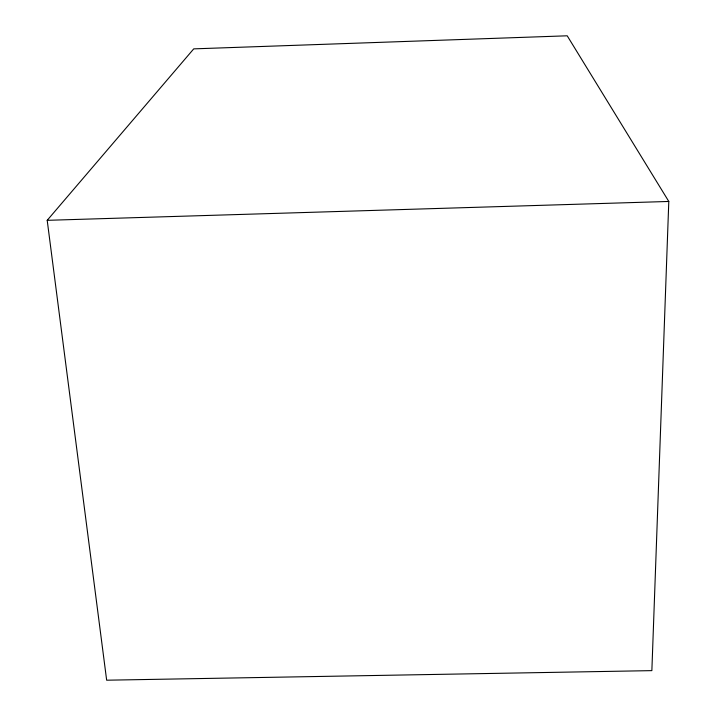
<?xml version="1.0" encoding="UTF-8"?>
<svg xmlns="http://www.w3.org/2000/svg" width="716" height="716" viewBox="0 0 716 716"><rect width="100%" height="100%" fill="white"/><g stroke="black" fill="none" stroke-linecap="round" stroke-linejoin="round"><path stroke-width="1.07" d="M668.798 201.456L651.864 670.632L106.657 680.2L47.202 220.322L193.732 48.867L567.215 35.8L668.798 201.456L47.202 220.322"/></g></svg>
